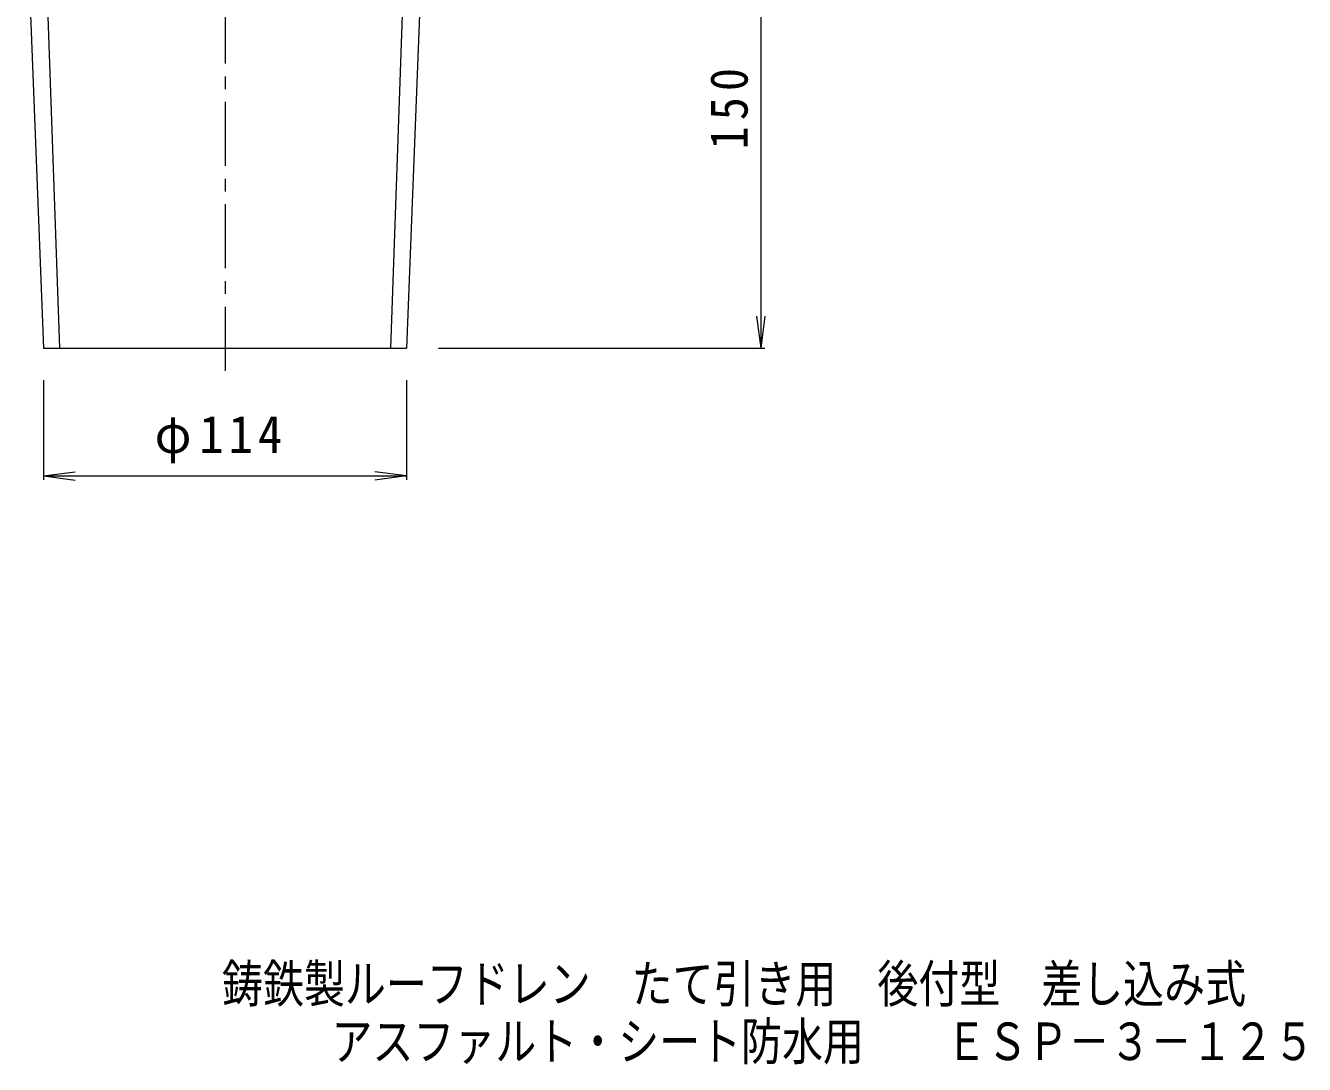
# Model space of a CAD drawing. Units: millimetres, scale not verified. Extents: x -351 to 294, y -461 to 489.
# Drawn here: x -105.8 to 293.8, y -460.9 to -136.2 of the extents above; entities that cross this region are included whole.
import ezdxf
from ezdxf.enums import TextEntityAlignment as Align

# ---------------------------------------------------------------- set-up
doc = ezdxf.new("R2010")
doc.units = ezdxf.units.MM
doc.header["$LTSCALE"] = 4
doc.linetypes.add('CHAIN1', pattern=[8, 5, -1, 1, -1])
doc.layers.add('0-0_通り芯', color=3, linetype='Continuous', lineweight=9)
doc.layers.add('0-4_その他', color=7, linetype='Continuous', lineweight=9)
doc.layers.add('F-4_F-4ﾚｲﾔ', color=6, linetype='Continuous')
doc.styles.add('ＭＳ ゴシック', font='')
doc.styles.get('ＭＳ ゴシック').set_extended_font_data('MS Gothic')

msp = doc.modelspace()

# ---------------------------------------------------------------- linework, layer by layer
at = {"layer": '0-0_通り芯', "linetype": 'CHAIN1'}
msp.add_line((-43.493, 127.958), (-43.493, -247.136), dxfattribs=at)
at = {"layer": '0-0_通り芯'}
for p, q in [((-100.643, -82.153), (-95.243, -236.953)), ((-105.821, -91.275), (-100.243, -236.953)), ((18.835, -91.275), (13.257, -236.953)), ((-100.243, -236.953), (13.257, -236.953))]:
    msp.add_line(p, q, dxfattribs=at)
msp.add_lwpolyline([(-100.643, -82.153), (13.657, -82.153), (8.257, -236.953)], dxfattribs=at)
at = {"layer": '0-4_その他'}
for p, q in [((124.007, -236.953), (124.007, -86.791)), ((124.007, -236.953), (122.702, -227.039)), ((124.007, -236.953), (125.312, -227.039)), ((23.257, -236.953), (125.207, -236.953)), ((-100.243, -246.953), (-100.243, -278.153)), ((13.257, -246.953), (13.257, -278.153)), ((-100.243, -276.953), (-90.328, -275.648)), ((13.257, -276.953), (3.342, -275.648)), ((-100.243, -276.953), (13.257, -276.953)), ((-100.243, -276.953), (-90.328, -278.258)), ((13.257, -276.953), (3.342, -278.258))]:
    msp.add_line(p, q, dxfattribs=at)

# ---------------------------------------------------------------- texts
at = {"layer": '0-4_その他', "color": 2, "insert": (120.007, -174.872), "char_height": 11.73, "attachment_point": 7, "rotation": 90, "style": 'ＭＳ ゴシック'}
msp.add_mtext('\\T1.27;\\W0.9;150', dxfattribs=at)
at = {"layer": '0-4_その他', "color": 2, "insert": (-65.493, -272.953), "char_height": 11.73, "attachment_point": 7, "style": 'ＭＳ ゴシック'}
msp.add_mtext('\\T1.21;\\W0.95;φ114', dxfattribs=at)
at = {"layer": 'F-4_F-4ﾚｲﾔ', "style": 'ＭＳ ゴシック', "width": 0.8}
for s, p in [('鋳鉄製ルーフドレン\u3000たて引き用\u3000後付型\u3000差し込み式', (-44.425, -445.022)), ('アスファルト・シート防水用\u3000\u3000ＥＳＰ－３－１２５', (-10.229, -463.022))]:
    msp.add_text(s, height=11.73, dxfattribs=at).set_placement(p, align=Align.BOTTOM_LEFT)

doc.saveas('drawing.dxf')
